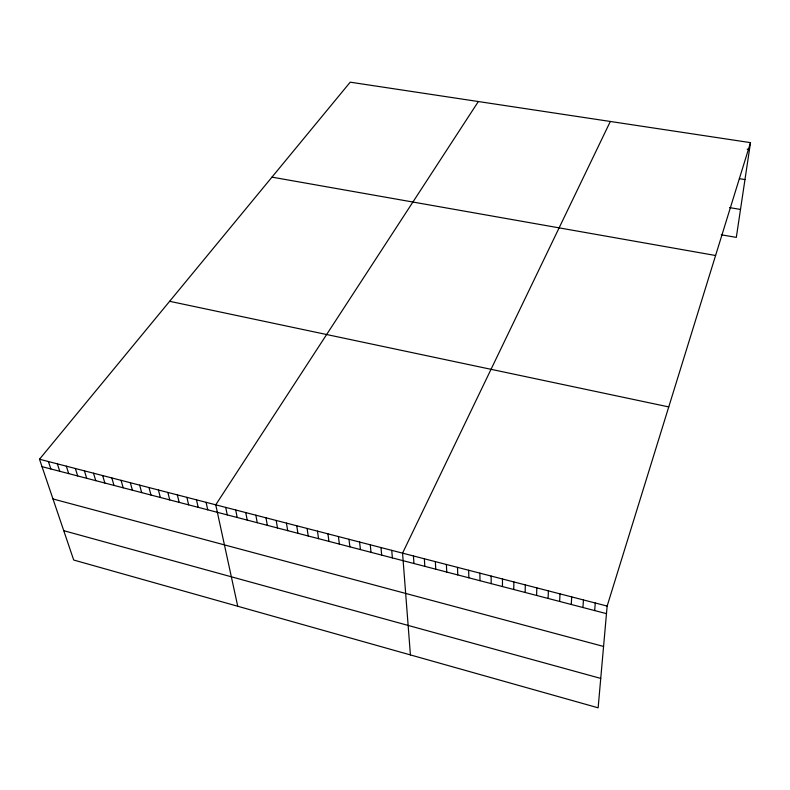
<?xml version="1.0" encoding="UTF-8"?>
<svg xmlns="http://www.w3.org/2000/svg" width="790" height="790" viewBox="0 0 790 790"><rect width="100%" height="100%" fill="white"/><g stroke="black" fill="none" stroke-linecap="round" stroke-linejoin="round"><path stroke-width="1.19" d="M502.46 586.555L502.479 578.991M513.776 589.508L513.865 581.934M525.153 592.47L525.311 584.896M536.598 595.443L536.825 587.879M548.092 598.435L548.388 590.871M559.646 601.447L560.011 593.873M571.259 604.469L571.703 596.894M582.931 607.51L583.455 599.936M594.673 610.571L595.265 602.997M750.5 142.644L607.145 606.068L598.139 707.82L73.707 560.031L39.5 459.227L350.217 82.18L750.5 142.644L736.32 237.385L721.27 234.798M610.324 121.472L402.554 553.138L410.415 654.92M478.345 101.535L215.739 504.82L237.731 606.256M747.192 149.162L749.473 149.508M739.381 178.678L744.97 179.567M729.545 207.612L740.507 209.429M271.967 177.138L715.592 255.506M169.643 301.306L668.745 406.919M39.5 459.227L607.145 606.068M42.018 466.663L606.473 613.642M52.989 498.964L603.57 646.447M63.743 530.683L600.736 678.413M48.397 461.528L50.876 468.964M57.334 463.839L59.773 471.284M66.32 466.159L68.71 473.605M75.336 468.5L77.687 475.945M84.402 470.84L86.703 478.296M93.506 473.2L95.758 480.656M102.651 475.56L104.853 483.026M111.834 477.94L113.997 485.406M121.058 480.33L123.181 487.795M130.33 482.72L132.404 490.195M139.652 485.129L141.667 492.604M149.004 487.558L150.979 495.034M158.405 489.988L160.331 497.463M167.845 492.427L169.732 499.912M177.335 494.886L179.172 502.371M186.875 497.344L188.652 504.84M196.453 499.823L198.181 507.318M206.072 502.312L207.75 509.817M225.693 507.387L227.263 514.892M235.697 509.975L237.207 517.49M245.739 512.582L247.211 520.087M255.841 515.189L257.254 522.704M265.983 517.815L267.346 525.33M276.184 520.452L277.488 527.977M286.434 523.099L287.678 530.623M296.724 525.765L297.919 533.289M307.073 528.441L308.209 535.976M317.481 531.137L318.548 538.662M327.929 533.833L328.936 541.377M338.426 536.558L339.384 544.093M348.983 539.284L349.881 546.828M359.588 542.029L360.428 549.573M370.253 544.784L371.024 552.329M380.968 547.559L381.679 555.103M391.741 550.344L392.383 557.898M413.437 555.953L413.96 563.507M424.368 558.787L424.822 566.341M435.359 561.631L435.744 569.185M446.399 564.485L446.725 572.049M457.499 567.358L457.756 574.913M468.658 570.242L468.845 577.806M479.876 573.145L479.994 580.709M491.143 576.058L491.202 583.622"/></g></svg>
